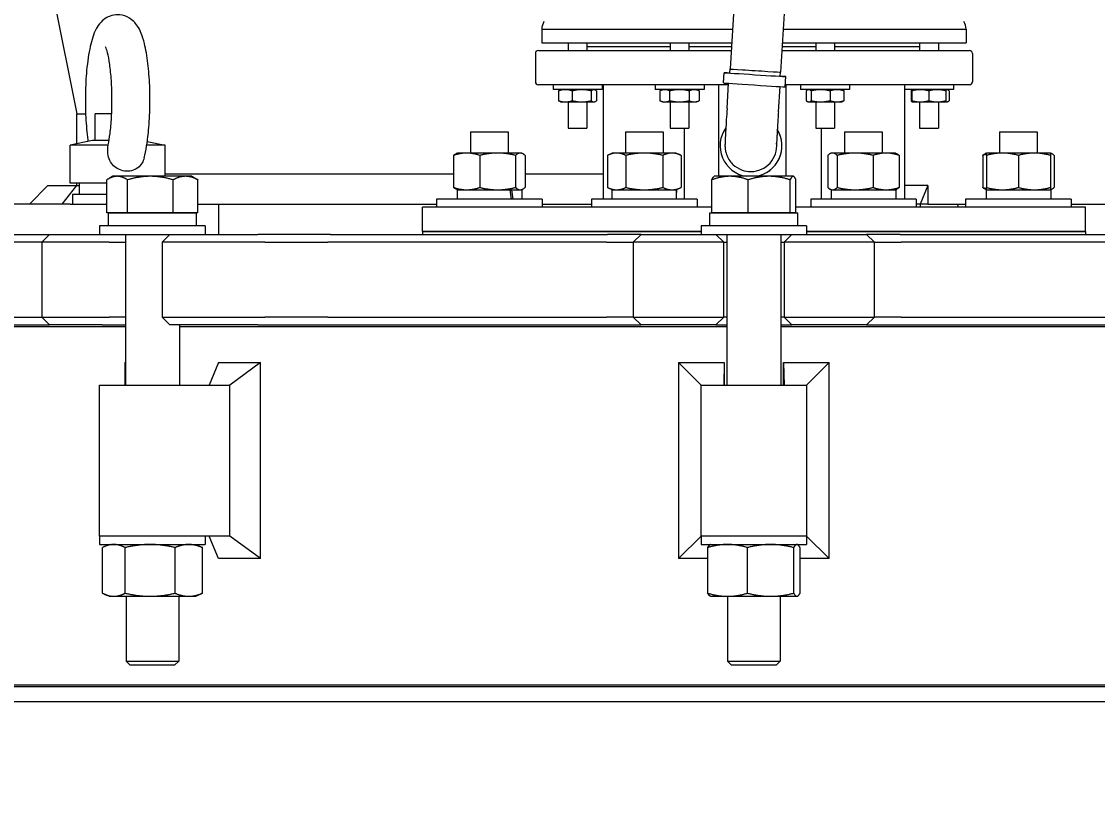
# Model space of a CAD drawing. Header units: inches. Extents: x 19 to 503, y 7 to 322.
# Drawn here: x 83.31 to 101.16, y 131.48 to 144.52 of the extents above; entities that cross this region are included whole.
import ezdxf

# ---------------------------------------------------------------- set-up
doc = ezdxf.new("R2010")
doc.units = ezdxf.units.IN
doc.header["$LTSCALE"] = 15
doc.header["$MEASUREMENT"] = 0
doc.layers.add('Dimension (ANSI)', color=7, linetype='Continuous', lineweight=25)
doc.layers.add('Visible (ANSI)', color=7, linetype='Continuous', lineweight=50)
doc.styles.add('MEMCOR Medium', font='arial.ttf')
doc.dimstyles.new('Default (ANSI)', dxfattribs={"dimscale": 15, "dimtxt": 0.15, "dimasz": 0.098425, "dimexe": 0.125, "dimexo": 0.0625, "dimgap": 0.031496, "dimtad": 0, "dimtih": 1, "dimtoh": 1, "dimdec": 4, "dimrnd": 1e-08, "dimzin": 3, "dimdsep": 46, "dimlunit": 5, "dimtxsty": 'MEMCOR Medium', "dimcen": 0.09, "dimdle": 0.393701, "dimclrd": 256, "dimclre": 256, "dimclrt": 256, "dimadec": 0, "dimazin": 1, "dimtfac": 0.8, "dimtofl": 0, "dimtmove": 0, "dimatfit": 3, "dimfxl": 1, "dimfrac": 1, "dimtolj": 1, "dimtzin": 4, "dimlwd": -1, "dimlwe": -1, "dimarcsym": 0})

# ---------------------------------------------------------------- blocks, each defined once
blk = doc.blocks.new('*D20')
at = {"layer": 'Defpoints', "color": 0, "transparency": 16777216}
for p in [(71.958, 139.624), (118.953, 139.624), (118.953, 129.231)]:
    blk.add_point(p, dxfattribs=at)
at = {"layer": 'Dimension (ANSI)', "transparency": 16777216}
for p, q in [((71.958, 138.687), (71.958, 127.356)), ((118.953, 138.687), (118.953, 127.356)), ((73.434, 129.231), (117.477, 129.231)), ((118.953, 129.231), (120.43, 129.231))]:
    blk.add_line(p, q, dxfattribs=at)
for points in [[(73.434, 129.477), (73.434, 128.985), (71.958, 129.231)], [(117.477, 129.477), (117.477, 128.985), (118.953, 129.231)]]:
    blk.add_solid(points, dxfattribs=at)
at = {"layer": 'Dimension (ANSI)', "transparency": 16777216, "char_height": 2.25, "attachment_point": 5, "style": 'MEMCOR Medium'}
for s, insert in [('\\A1; 47 in', (129.428, 130.829)), ('\\A1;[1193.7 mm]', (129.428, 127.316))]:
    blk.add_mtext(s, dxfattribs=dict(at, insert=insert))
blk = doc.blocks.new('*D21')
at = {"layer": 'Defpoints', "color": 0, "transparency": 16777216}
for p in [(31.043, 149.759), (94.88, 149.759), (75.149, 44.987)]:
    blk.add_point(p, dxfattribs=at)
at = {"layer": 'Dimension (ANSI)', "transparency": 16777216}
for p, q in [((93.943, 149.759), (29.168, 149.759)), ((31.043, 148.283), (31.043, 113.322)), ((31.043, 46.464), (31.043, 104.871)), ((74.211, 44.987), (29.168, 44.987))]:
    blk.add_line(p, q, dxfattribs=at)
for points in [[(30.797, 148.283), (31.289, 148.283), (31.043, 149.759)], [(30.797, 46.464), (31.289, 46.464), (31.043, 44.987)]]:
    blk.add_solid(points, dxfattribs=at)
at = {"layer": 'Dimension (ANSI)', "transparency": 16777216, "char_height": 2.25, "attachment_point": 5, "style": 'MEMCOR Medium'}
for s, insert in [('\\A1; 104{\\H0.8x;\\S3#4;} in', (31.043, 111.408)), ('\\A1;[2661.2 mm]', (31.043, 107.182))]:
    blk.add_mtext(s, dxfattribs=dict(at, insert=insert))

msp = doc.modelspace()

# ---------------------------------------------------------------- linework, layer by layer
at = {"layer": 'Visible (ANSI)', "linetype": 'Continuous', "lineweight": 18}
for p, q in [((95.24579, 146.63264), (95.0605, 143.73777)), ((96.08138, 146.57915), (95.89609, 143.68429)), ((83.72337, 145.49437), (84.22478, 142.99437)), ((91.93534, 144.39757), (95.10273, 144.39757)), ((91.93534, 144.39757), (91.93534, 144.16937)), ((95.94174, 144.39757), (98.97534, 144.39757)), ((98.97534, 144.39757), (98.97534, 144.16937)), ((91.93534, 144.16937), (95.08812, 144.16937)), ((92.37382, 144.16937), (92.37382, 144.04437)), ((92.68632, 144.16937), (92.68632, 144.04437)), ((92.68632, 144.10855), (94.06633, 144.10855)), ((94.06633, 144.16937), (94.06633, 144.04437)), ((94.37883, 144.16937), (94.37883, 144.04437)), ((94.37883, 144.10855), (95.08423, 144.10855)), ((95.92324, 144.10855), (96.48097, 144.10855)), ((95.92714, 144.16937), (98.97534, 144.16937)), ((96.48097, 144.16937), (96.48097, 144.04437)), ((96.79347, 144.16937), (96.79347, 144.04437)), ((96.79347, 144.10855), (98.20328, 144.10855)), ((98.20328, 144.16937), (98.20328, 144.04437)), ((98.51578, 144.16937), (98.51578, 144.04437)), ((91.83034, 143.99437), (91.83034, 143.52437)), ((91.88034, 144.04437), (95.08012, 144.04437)), ((95.91914, 144.04437), (99.03034, 144.04437)), ((99.08034, 143.99437), (99.08034, 143.52437)), ((95.05827, 143.66967), (95.0605, 143.73777)), ((94.95147, 143.50529), (94.96239, 143.6758)), ((95.88961, 143.61645), (95.89609, 143.68429)), ((95.97458, 143.4398), (95.98549, 143.61032)), ((95.0351, 143.47437), (91.88034, 143.47437)), ((92.12407, 143.47437), (92.12407, 143.39437)), ((92.93607, 143.39437), (92.12407, 143.39437)), ((92.21538, 143.37406), (92.21538, 143.21168)), ((92.24857, 143.39437), (92.23795, 143.38942)), ((92.44321, 143.37406), (92.44321, 143.21168)), ((92.7579, 143.37406), (92.7579, 143.21168)), ((92.81157, 143.39437), (92.8222, 143.38942)), ((92.84477, 143.37406), (92.84477, 143.21168)), ((92.93607, 143.47437), (92.93607, 143.39437)), ((92.95534, 143.47437), (92.95534, 141.57837)), ((93.81658, 143.47437), (93.81658, 143.39437)), ((94.62858, 143.39437), (93.81658, 143.39437)), ((93.89755, 143.37406), (93.89755, 143.21168)), ((93.94108, 143.39437), (93.89915, 143.37482)), ((94.05761, 143.37406), (94.05761, 143.21168)), ((94.38264, 143.37406), (94.38264, 143.21168)), ((94.50408, 143.39437), (94.54601, 143.37482)), ((94.54762, 143.37406), (94.54762, 143.21168)), ((94.62858, 143.47437), (94.62858, 143.39437)), ((94.8663, 143.47437), (94.8663, 141.958)), ((95.00993, 143.081), (95.03672, 143.49967)), ((95.86251, 143.02643), (95.88931, 143.4451)), ((99.03034, 143.47437), (95.97679, 143.47437)), ((95.98626, 143.47437), (95.98626, 141.958)), ((96.23122, 143.47437), (96.23122, 143.39437)), ((97.04322, 143.39437), (96.23122, 143.39437)), ((96.324, 143.37406), (96.324, 143.21168)), ((96.35572, 143.39437), (96.34646, 143.39005)), ((96.40538, 143.37406), (96.40538, 143.21168)), ((96.71861, 143.37406), (96.71861, 143.21168)), ((96.91872, 143.39437), (96.92798, 143.39005)), ((96.95045, 143.37406), (96.95045, 143.21168)), ((97.04322, 143.47437), (97.04322, 143.39437)), ((97.95353, 143.47437), (97.95353, 143.39437)), ((98.76553, 143.39437), (97.95353, 143.39437)), ((97.95534, 143.39437), (97.95534, 141.57837)), ((98.06591, 143.37406), (98.06591, 143.21168)), ((98.07662, 143.37406), (98.07662, 143.21168)), ((98.07803, 143.39437), (98.07802, 143.39436)), ((98.35669, 143.37406), (98.35669, 143.21168)), ((98.6396, 143.37406), (98.6396, 143.21168)), ((98.64103, 143.39437), (98.64104, 143.39436)), ((98.64244, 143.37406), (98.64244, 143.21168)), ((98.6621, 143.39437), (98.67273, 143.38942)), ((98.6953, 143.37406), (98.6953, 143.21168)), ((98.76553, 143.47437), (98.76553, 143.39437)), ((92.24857, 143.19137), (92.23795, 143.19632)), ((92.24857, 143.19137), (92.32929, 143.19137)), ((92.32929, 143.19137), (92.60056, 143.19137)), ((92.37382, 143.19137), (92.37382, 142.75351)), ((92.60056, 143.19137), (92.80134, 143.19137)), ((92.68632, 143.19137), (92.68632, 142.75351)), ((92.80134, 143.19137), (92.81157, 143.19137)), ((92.81157, 143.19137), (92.8222, 143.19632)), ((93.94108, 143.19137), (93.89915, 143.21092)), ((93.94108, 143.19137), (93.97758, 143.19137)), ((93.97758, 143.19137), (94.22013, 143.19137)), ((94.06633, 143.19137), (94.06633, 142.75351)), ((94.22013, 143.19137), (94.46513, 143.19137)), ((94.37883, 143.19137), (94.37883, 142.75351)), ((94.46513, 143.19137), (94.50408, 143.19137)), ((94.50408, 143.19137), (94.54601, 143.21092)), ((96.35572, 143.19137), (96.34646, 143.19569)), ((96.35572, 143.19137), (96.36469, 143.19137)), ((96.36469, 143.19137), (96.56199, 143.19137)), ((96.48097, 143.19137), (96.48097, 142.75351)), ((96.56199, 143.19137), (96.83453, 143.19137)), ((96.79347, 143.19137), (96.79347, 142.75351)), ((96.83453, 143.19137), (96.91872, 143.19137)), ((96.91872, 143.19137), (96.92798, 143.19569)), ((98.07803, 143.19137), (98.07802, 143.19137)), ((98.07803, 143.19137), (98.21666, 143.19137)), ((98.20328, 143.19137), (98.20328, 142.75351)), ((98.21666, 143.19137), (98.49815, 143.19137)), ((98.49815, 143.19137), (98.64102, 143.19137)), ((98.51578, 143.19137), (98.51578, 142.75351)), ((98.64102, 143.19137), (98.64103, 143.19137)), ((98.64103, 143.19137), (98.65187, 143.19137)), ((98.64103, 143.19137), (98.64104, 143.19137)), ((98.65187, 143.19137), (98.6621, 143.19137)), ((98.6621, 143.19137), (98.67273, 143.19632)), ((84.22478, 142.99437), (84.36902, 142.99437)), ((84.22478, 142.496), (84.22478, 142.99437)), ((84.80178, 142.99437), (84.52564, 142.99437)), ((84.52564, 142.55137), (84.52564, 142.99437)), ((90.75446, 142.69437), (91.37946, 142.69437)), ((90.75446, 142.69437), (90.75446, 142.34337)), ((91.37946, 142.69437), (91.37946, 142.34337)), ((92.37382, 142.75351), (92.68632, 142.75351)), ((93.32514, 142.69437), (93.95014, 142.69437)), ((93.32514, 142.69437), (93.32514, 142.34337)), ((93.95014, 142.69437), (93.95014, 142.34337)), ((94.06633, 142.75351), (94.37883, 142.75351)), ((94.29774, 142.75351), (94.29774, 141.57837)), ((96.48097, 142.75351), (96.79347, 142.75351)), ((96.57408, 142.75351), (96.57408, 141.57837)), ((96.9606, 142.69437), (97.5856, 142.69437)), ((96.9606, 142.69437), (96.9606, 142.34337)), ((97.5856, 142.69437), (97.5856, 142.34337)), ((98.20328, 142.75351), (98.51578, 142.75351)), ((99.53124, 142.69437), (100.15624, 142.69437)), ((99.53124, 142.69437), (99.53124, 142.34337)), ((100.15624, 142.69437), (100.15624, 142.34337)), ((84.4853, 142.55137), (84.11324, 142.47229)), ((84.74321, 142.47229), (84.11324, 142.47229)), ((84.11324, 141.84237), (84.11324, 142.47229)), ((84.75725, 142.55137), (84.4853, 142.55137)), ((85.68804, 142.47229), (85.38273, 142.47229)), ((85.39236, 142.53514), (85.68804, 142.47229)), ((85.68804, 141.958), (85.68804, 142.47229)), ((90.47471, 142.30506), (90.47471, 141.77268)), ((90.53596, 142.34337), (90.51723, 142.33464)), ((90.69149, 142.34337), (90.53596, 142.34337)), ((91.2044, 142.34337), (90.69149, 142.34337)), ((90.90827, 142.30506), (90.90827, 141.77268)), ((91.57987, 142.34337), (91.2044, 142.34337)), ((91.50052, 142.30506), (91.50052, 141.77268)), ((91.59796, 142.34337), (91.57987, 142.34337)), ((91.59796, 142.34337), (91.61669, 142.33464)), ((91.65922, 142.30506), (91.65922, 141.77268)), ((93.10664, 142.34337), (93.02449, 142.30506)), ((93.02449, 142.30506), (93.02449, 141.77268)), ((93.17778, 142.34337), (93.10664, 142.34337)), ((93.63764, 142.34337), (93.17778, 142.34337)), ((93.33107, 142.30506), (93.33107, 141.77268)), ((94.0975, 142.34337), (93.63764, 142.34337)), ((93.94421, 142.30506), (93.94421, 141.77268)), ((94.16864, 142.34337), (94.0975, 142.34337)), ((94.16864, 142.34337), (94.25078, 142.30506)), ((94.25078, 142.30506), (94.25078, 141.77268)), ((96.68084, 142.30506), (96.68084, 141.77268)), ((96.7421, 142.34337), (96.72337, 142.33464)), ((96.76019, 142.34337), (96.7421, 142.34337)), ((97.13567, 142.34337), (96.76019, 142.34337)), ((96.83954, 142.30506), (96.83954, 141.77268)), ((97.64857, 142.34337), (97.13567, 142.34337)), ((97.43179, 142.30506), (97.43179, 141.77268)), ((97.8041, 142.34337), (97.64857, 142.34337)), ((97.8041, 142.34337), (97.82283, 142.33464)), ((97.86535, 142.30506), (97.86535, 141.77268)), ((99.25146, 142.30506), (99.25146, 141.77268)), ((99.31271, 142.34337), (99.29398, 142.33464)), ((99.31274, 142.34337), (99.31271, 142.34337)), ((99.57824, 142.34337), (99.31274, 142.34337)), ((99.31274, 142.30506), (99.31274, 141.77268)), ((100.10924, 142.34337), (99.57824, 142.34337)), ((99.84374, 142.30506), (99.84374, 141.77268)), ((100.37474, 142.34337), (100.10924, 142.34337)), ((100.37474, 142.34336), (100.39345, 142.33464)), ((100.37474, 142.30506), (100.37474, 141.77268)), ((100.43597, 142.30506), (100.43597, 141.77268)), ((84.82087, 141.958), (84.74063, 141.91167)), ((84.89236, 141.958), (84.82087, 141.958)), ((85.44252, 141.958), (84.89236, 141.958)), ((86.02703, 141.958), (85.44252, 141.958)), ((90.47471, 141.99437), (85.68804, 141.99437)), ((86.13287, 141.958), (86.02703, 141.958)), ((86.13287, 141.958), (86.21311, 141.91167)), ((92.95534, 141.99437), (91.65922, 141.99437)), ((94.79934, 141.958), (94.794, 141.95491)), ((95.05793, 141.958), (94.79934, 141.958)), ((95.70863, 141.958), (95.05793, 141.958)), ((95.40731, 142.0372), (95.40365, 142.0372)), ((96.10604, 141.958), (95.70863, 141.958)), ((96.11134, 141.958), (96.10604, 141.958)), ((96.11134, 141.958), (96.11668, 141.95491)), ((83.43728, 141.49437), (83.74343, 141.80687)), ((83.74343, 141.80687), (84.22478, 141.80687)), ((83.98131, 141.49437), (84.22478, 141.80687)), ((84.72043, 141.84237), (84.11324, 141.84237)), ((84.22478, 141.80687), (84.22478, 141.84237)), ((84.22478, 141.80687), (84.26814, 141.80687)), ((84.26814, 141.65437), (84.26814, 141.84237)), ((84.72043, 141.354), (84.72043, 141.89941)), ((85.0643, 141.354), (85.0643, 141.89941)), ((85.82074, 141.354), (85.82074, 141.89941)), ((86.23331, 141.354), (86.23331, 141.89941)), ((90.53596, 141.73437), (90.51723, 141.7431)), ((90.53046, 141.73437), (91.41163, 141.73437)), ((90.53046, 141.73437), (90.53046, 141.57837)), ((91.41163, 141.73437), (91.43673, 141.73437)), ((91.43673, 141.73437), (91.44062, 141.73437)), ((91.44062, 141.73437), (91.60346, 141.73437)), ((91.59796, 141.73437), (91.61669, 141.7431)), ((91.60346, 141.73437), (91.60346, 141.57837)), ((93.10664, 141.73437), (93.02449, 141.77268)), ((93.10114, 141.73437), (94.17208, 141.73437)), ((93.10114, 141.73437), (93.10114, 141.57837)), ((94.16864, 141.73437), (94.25078, 141.77268)), ((94.17208, 141.73437), (94.17408, 141.73437)), ((94.17408, 141.73437), (94.17414, 141.73437)), ((94.17414, 141.73437), (94.17414, 141.68896)), ((94.7566, 141.354), (94.7566, 141.89941)), ((95.35926, 141.354), (95.35926, 141.89941)), ((96.058, 141.354), (96.058, 141.89941)), ((96.15408, 141.354), (96.15408, 141.89941)), ((96.7421, 141.73437), (96.72337, 141.7431)), ((96.7366, 141.73437), (97.8096, 141.73437)), ((96.7366, 141.73437), (96.7366, 141.57837)), ((97.8041, 141.73437), (97.82283, 141.7431)), ((97.8096, 141.73437), (97.8096, 141.57837)), ((98.34316, 141.80687), (97.95534, 141.80687)), ((98.34316, 141.80687), (98.21392, 141.49437)), ((98.34316, 141.80687), (98.34316, 141.49437)), ((99.31271, 141.73437), (99.29398, 141.7431)), ((99.30724, 141.73437), (100.38024, 141.73437)), ((99.30724, 141.73437), (99.30724, 141.57837)), ((100.37474, 141.73438), (100.39345, 141.7431)), ((100.38024, 141.73437), (100.38024, 141.57837)), ((84.72043, 141.65437), (84.15064, 141.65437)), ((84.15064, 141.65437), (84.15064, 141.49437)), ((91.94196, 141.57837), (90.19196, 141.57837)), ((90.19196, 141.57837), (90.19196, 141.44437)), ((91.94196, 141.57837), (91.94196, 141.44437)), ((94.51264, 141.57837), (92.76264, 141.57837)), ((92.76264, 141.57837), (92.76264, 141.44437)), ((94.51264, 141.57837), (94.51264, 141.44437)), ((98.1481, 141.57837), (96.3981, 141.57837)), ((96.3981, 141.57837), (96.3981, 141.44437)), ((98.1481, 141.57837), (98.1481, 141.44437)), ((100.71874, 141.57837), (98.96874, 141.57837)), ((98.96874, 141.57837), (98.96874, 141.44437)), ((100.71874, 141.57837), (100.71874, 141.44437)), ((84.11177, 141.49437), (83.00867, 141.49437)), ((84.11177, 141.49437), (84.7019, 141.49437)), ((84.72043, 141.49437), (84.7019, 141.49437)), ((86.23331, 141.49437), (86.57113, 141.49437)), ((86.57113, 141.49437), (90.19196, 141.49437)), ((86.57113, 141.49437), (86.57113, 140.99437)), ((90.19196, 141.44437), (89.95534, 141.44437)), ((89.95534, 141.04437), (89.95534, 141.44437)), ((90.57915, 141.44437), (90.19196, 141.44437)), ((92.91124, 141.44437), (90.57915, 141.44437)), ((91.94196, 141.49437), (92.76264, 141.49437)), ((93.80635, 141.44437), (92.91124, 141.44437)), ((94.7566, 141.44437), (93.80635, 141.44437)), ((97.1044, 141.44437), (96.15408, 141.44437)), ((97.9995, 141.44437), (97.1044, 141.44437)), ((100.33156, 141.44437), (97.9995, 141.44437)), ((98.21392, 141.49437), (98.1481, 141.49437)), ((98.21392, 141.49437), (98.1481, 141.49437)), ((98.34316, 141.49437), (98.21392, 141.49437)), ((98.21392, 141.49437), (98.21392, 141.44437)), ((98.34316, 141.49437), (98.21392, 141.49437)), ((98.34316, 141.49437), (98.96874, 141.49437)), ((98.85187, 141.44437), (98.83119, 141.49437)), ((100.71874, 141.44437), (100.33156, 141.44437)), ((100.71874, 141.49437), (101.35618, 141.49437)), ((100.95534, 141.44437), (100.71874, 141.44437)), ((100.95534, 141.04437), (100.95534, 141.44437)), ((84.89236, 141.354), (84.72043, 141.354)), ((84.74737, 141.35399), (86.20637, 141.35399)), ((84.74737, 141.13499), (84.74737, 141.35399)), ((84.82087, 141.354), (84.82087, 141.35399)), ((85.0643, 141.354), (84.89236, 141.354)), ((85.44252, 141.354), (85.0643, 141.354)), ((85.82074, 141.354), (85.44252, 141.354)), ((86.02703, 141.354), (85.82074, 141.354)), ((86.23331, 141.354), (86.02703, 141.354)), ((86.13287, 141.354), (86.13287, 141.35399)), ((86.20637, 141.13499), (86.20637, 141.35399)), ((94.72584, 141.35399), (96.18484, 141.35399)), ((94.72584, 141.13499), (94.72584, 141.35399)), ((95.05793, 141.354), (94.7566, 141.354)), ((94.79934, 141.354), (94.79934, 141.35399)), ((95.35926, 141.354), (95.05793, 141.354)), ((95.70863, 141.354), (95.35926, 141.354)), ((96.058, 141.354), (95.70863, 141.354)), ((96.10604, 141.354), (96.058, 141.354)), ((96.15408, 141.354), (96.10604, 141.354)), ((96.11134, 141.354), (96.11134, 141.35399)), ((96.18484, 141.13499), (96.18484, 141.35399)), ((86.35187, 141.13499), (84.60187, 141.13499)), ((84.60187, 141.13499), (84.60187, 140.99437)), ((86.35187, 141.13499), (86.35187, 140.99437)), ((94.58034, 141.04437), (89.95534, 141.04437)), ((89.95534, 141.04437), (94.58034, 141.04437)), ((89.95534, 141.04437), (89.95534, 140.99437)), ((96.33034, 141.13499), (94.58034, 141.13499)), ((94.58034, 141.13499), (94.58034, 140.99437)), ((96.33034, 141.13499), (96.33034, 140.99437)), ((100.95534, 141.04437), (96.33034, 141.04437)), ((96.33034, 141.04437), (100.95534, 141.04437)), ((100.95534, 141.04437), (100.95534, 140.99437)), ((83.64094, 140.86437), (80.27814, 140.86437)), ((80.36991, 140.99437), (83.77094, 140.99437)), ((83.77094, 140.99437), (83.64094, 140.86437)), ((84.16808, 140.86437), (83.64094, 140.86437)), ((83.64094, 140.86437), (83.64094, 139.62437)), ((83.77094, 140.99437), (84.22955, 140.99437)), ((84.42088, 140.86437), (84.16808, 140.86437)), ((84.22955, 140.99437), (84.48097, 140.99437)), ((84.76169, 140.86437), (84.42088, 140.86437)), ((84.48097, 140.99437), (84.64456, 140.99437)), ((84.64579, 140.99437), (84.64456, 140.99437)), ((84.64579, 140.99437), (85.7679, 140.99437)), ((84.76169, 140.86437), (85.02937, 140.86437)), ((85.02937, 140.99437), (85.02937, 138.49437)), ((85.7679, 140.99437), (85.6379, 140.86437)), ((85.78663, 140.86437), (85.6379, 140.86437)), ((85.6379, 140.86437), (85.6379, 139.62437)), ((85.7679, 140.99437), (85.83929, 140.99437)), ((86.0488, 140.86437), (85.78663, 140.86437)), ((85.83929, 140.99437), (86.10003, 140.99437)), ((87.34385, 140.86437), (86.0488, 140.86437)), ((86.10003, 140.99437), (87.22672, 140.99437)), ((87.65654, 140.99437), (87.22672, 140.99437)), ((87.34385, 140.86437), (87.77367, 140.86437)), ((88.43122, 140.99437), (87.65654, 140.99437)), ((87.77367, 140.86437), (88.3885, 140.86437)), ((93.01216, 140.86437), (88.3885, 140.86437)), ((88.43122, 140.99437), (93.02693, 140.99437)), ((93.01216, 140.86437), (93.45534, 140.86437)), ((93.58534, 140.99437), (93.02693, 140.99437)), ((93.45534, 140.86437), (93.58534, 140.99437)), ((94.41161, 140.86437), (93.45534, 140.86437)), ((93.45534, 140.86437), (93.45534, 139.62437)), ((93.58534, 140.99437), (94.4173, 140.99437)), ((94.6974, 140.86437), (94.41161, 140.86437)), ((94.4173, 140.99437), (94.70153, 140.99437)), ((94.95534, 140.86437), (94.6974, 140.86437)), ((94.70153, 140.99437), (94.82534, 140.99437)), ((94.95534, 140.86437), (94.82534, 140.99437)), ((94.82534, 140.99437), (96.08534, 140.99437)), ((94.95534, 140.86437), (95.00784, 140.86437)), ((94.95534, 139.62437), (94.95534, 140.86437)), ((95.00784, 140.99437), (95.00784, 138.49437)), ((95.90284, 140.99437), (95.90284, 138.49437)), ((95.90284, 140.86437), (95.95534, 140.86437)), ((95.95534, 140.86437), (96.08534, 140.99437)), ((96.21328, 140.86437), (95.95534, 140.86437)), ((95.95534, 140.86437), (95.95534, 139.62437)), ((96.08534, 140.99437), (96.20915, 140.99437)), ((96.20915, 140.99437), (96.49338, 140.99437)), ((96.49906, 140.86437), (96.21328, 140.86437)), ((96.49338, 140.99437), (97.32534, 140.99437)), ((97.45534, 140.86437), (96.49906, 140.86437)), ((97.88375, 140.99437), (97.32534, 140.99437)), ((97.45534, 140.86437), (97.32534, 140.99437)), ((97.45534, 140.86437), (97.89852, 140.86437)), ((97.45534, 139.62437), (97.45534, 140.86437)), ((97.88375, 140.99437), (102.47945, 140.99437)), ((102.52218, 140.86437), (97.89852, 140.86437)), ((80.27814, 139.62437), (83.64094, 139.62437)), ((83.64094, 139.62437), (84.16808, 139.62437)), ((83.77094, 139.49437), (83.64094, 139.62437)), ((84.16808, 139.62437), (84.42088, 139.62437)), ((84.42088, 139.62437), (84.76169, 139.62437)), ((85.02937, 139.62437), (84.76169, 139.62437)), ((85.6379, 139.62437), (85.78663, 139.62437)), ((85.7679, 139.49437), (85.6379, 139.62437)), ((85.78663, 139.62437), (86.0488, 139.62437)), ((86.0488, 139.62437), (87.34385, 139.62437)), ((87.77367, 139.62437), (87.34385, 139.62437)), ((88.3885, 139.62437), (87.77367, 139.62437)), ((88.3885, 139.62437), (93.01216, 139.62437)), ((93.45534, 139.62437), (93.01216, 139.62437)), ((93.45534, 139.62437), (94.41161, 139.62437)), ((93.45534, 139.62437), (93.58534, 139.49437)), ((94.41161, 139.62437), (94.6974, 139.62437)), ((94.6974, 139.62437), (94.95534, 139.62437)), ((94.95534, 139.62437), (94.82534, 139.49437)), ((95.00784, 139.62437), (94.95534, 139.62437)), ((95.95534, 139.62437), (95.90284, 139.62437)), ((95.95534, 139.62437), (96.21328, 139.62437)), ((95.95534, 139.62437), (96.08534, 139.49437)), ((96.21328, 139.62437), (96.49906, 139.62437)), ((96.49906, 139.62437), (97.45534, 139.62437)), ((97.45534, 139.62437), (97.32534, 139.49437)), ((97.89852, 139.62437), (97.45534, 139.62437)), ((97.89852, 139.62437), (102.52218, 139.62437)), ((85.02937, 139.46312), (77.92226, 139.46312)), ((80.0672, 139.49437), (83.77094, 139.49437)), ((84.22955, 139.49437), (83.77094, 139.49437)), ((84.48097, 139.49437), (84.22955, 139.49437)), ((84.64456, 139.49437), (84.48097, 139.49437)), ((84.64456, 139.49437), (85.02937, 139.49437)), ((85.83929, 139.49437), (85.7679, 139.49437)), ((86.10003, 139.49437), (85.83929, 139.49437)), ((85.92437, 139.49437), (85.92437, 138.49437)), ((95.00784, 139.46312), (85.92437, 139.46312)), ((87.22672, 139.49437), (86.10003, 139.49437)), ((87.22672, 139.49437), (87.65654, 139.49437)), ((87.65654, 139.49437), (88.08578, 139.49437)), ((88.08578, 139.49437), (93.34667, 139.49437)), ((93.34667, 139.49437), (93.58534, 139.49437)), ((94.4173, 139.49437), (93.58534, 139.49437)), ((94.70153, 139.49437), (94.4173, 139.49437)), ((94.82534, 139.49437), (94.70153, 139.49437)), ((94.82534, 139.49437), (95.00784, 139.49437)), ((95.90284, 139.49437), (96.08534, 139.49437)), ((104.98631, 139.46312), (95.90284, 139.46312)), ((96.20915, 139.49437), (96.08534, 139.49437)), ((96.49338, 139.49437), (96.20915, 139.49437)), ((97.32534, 139.49437), (96.49338, 139.49437)), ((97.32534, 139.49437), (97.564, 139.49437)), ((97.564, 139.49437), (102.82489, 139.49437)), ((85.01709, 138.86916), (85.01709, 138.49437)), ((85.01709, 138.86916), (85.02937, 138.86916)), ((85.01709, 138.86916), (85.02937, 138.84159)), ((86.57254, 138.86916), (86.41767, 138.49437)), ((86.57254, 138.86916), (87.26914, 138.86916)), ((87.26914, 138.86916), (86.76065, 138.49437)), ((87.26914, 135.61958), (87.26914, 138.86916)), ((94.20555, 138.86916), (94.20555, 135.61958)), ((94.20555, 138.86916), (94.96391, 138.86916)), ((94.20555, 138.86916), (94.58034, 138.49437)), ((94.96391, 138.86916), (94.95534, 138.49437)), ((94.96391, 138.86916), (94.96391, 138.49437)), ((95.94677, 138.86916), (95.95534, 138.49437)), ((95.94677, 138.49437), (95.94677, 138.86916)), ((95.94677, 138.86916), (96.70513, 138.86916)), ((96.70513, 138.86916), (96.33034, 138.49437)), ((96.70513, 135.61958), (96.70513, 138.86916)), ((84.60187, 138.49437), (86.26522, 138.49437)), ((84.60187, 135.99437), (84.60187, 138.49437)), ((86.26522, 138.49437), (86.76065, 138.49437)), ((86.76065, 135.99437), (86.76065, 138.49437)), ((94.58034, 138.49437), (96.33034, 138.49437)), ((94.58034, 135.99437), (94.58034, 138.49437)), ((96.33034, 138.49437), (96.33034, 135.99437)), ((86.26522, 135.99437), (84.60187, 135.99437)), ((86.26522, 135.99437), (84.60187, 135.99437)), ((84.60187, 135.99437), (84.60187, 135.85374)), ((84.60187, 135.85374), (86.35187, 135.85374)), ((84.75787, 135.85374), (84.66993, 135.81274)), ((86.19587, 135.85374), (86.28381, 135.81274)), ((86.76065, 135.99437), (86.26522, 135.99437)), ((86.35187, 135.99437), (86.35187, 135.85374)), ((86.57254, 135.61958), (86.41767, 135.99437)), ((87.26914, 135.61958), (86.76065, 135.99437)), ((94.20555, 135.61958), (94.58034, 135.99437)), ((96.33034, 135.99437), (94.58034, 135.99437)), ((96.33034, 135.99437), (94.58034, 135.99437)), ((94.58034, 135.99437), (94.58034, 135.85374)), ((94.58034, 135.85374), (96.33034, 135.85374)), ((94.73634, 135.85374), (94.73048, 135.85101)), ((96.17434, 135.85374), (96.18019, 135.85101)), ((96.33034, 135.99437), (96.33034, 135.85374)), ((96.70513, 135.61958), (96.33034, 135.99437)), ((84.64778, 135.04661), (84.64778, 135.80188)), ((85.02468, 135.04661), (85.02468, 135.80188)), ((85.85377, 135.04661), (85.85377, 135.80188)), ((86.30596, 135.04661), (86.30596, 135.80188)), ((94.68949, 135.04661), (94.68949, 135.80188)), ((95.35003, 135.04661), (95.35003, 135.80188)), ((96.11588, 135.04661), (96.11588, 135.80188)), ((96.22119, 135.04661), (96.22119, 135.80188)), ((87.26914, 135.61958), (86.57254, 135.61958)), ((94.68949, 135.61958), (94.20555, 135.61958)), ((96.70513, 135.61958), (96.22119, 135.61958)), ((84.75787, 134.99474), (84.66993, 135.03575)), ((84.75787, 134.99474), (84.83623, 134.99474)), ((84.83623, 134.99474), (85.43922, 134.99474)), ((85.03937, 134.99474), (85.03937, 133.92011)), ((85.43922, 134.99474), (86.07986, 134.99474)), ((85.91437, 134.99474), (85.91437, 133.92011)), ((86.07986, 134.99474), (86.19587, 134.99474)), ((86.19587, 134.99474), (86.28381, 135.03575)), ((94.73634, 134.99474), (94.73048, 134.99748)), ((94.73634, 134.99474), (95.01976, 134.99474)), ((95.01784, 134.99474), (95.01784, 133.92011)), ((95.01976, 134.99474), (95.73295, 134.99474)), ((95.73295, 134.99474), (96.16853, 134.99474)), ((95.89284, 134.99474), (95.89284, 133.92011)), ((96.16853, 134.99474), (96.17434, 134.99474)), ((96.17434, 134.99474), (96.18019, 134.99748)), ((85.03937, 133.92011), (85.91437, 133.92011)), ((85.10753, 133.85399), (85.03937, 133.92011)), ((85.84621, 133.85399), (85.91437, 133.92011)), ((95.01784, 133.92011), (95.89284, 133.92011)), ((95.086, 133.85399), (95.01784, 133.92011)), ((95.82468, 133.85399), (95.89284, 133.92011)), ((85.84621, 133.85399), (85.10753, 133.85399)), ((95.82468, 133.85399), (95.086, 133.85399)), ((73.9565, 133.52562), (116.95417, 133.52562)), ((116.92288, 133.49437), (73.98775, 133.49437)), ((116.20202, 133.24437), (74.70488, 133.24437))]:
    msp.add_line(p, q, dxfattribs=at)
for centre, radius, start, end in [((92.22385, 144.38237), 0.28891, 150.65828, 176.984674), ((98.68683, 144.38237), 0.28891, 3.015326, 29.34172), ((91.88034, 143.99437), 0.05, 90, 180), ((99.03034, 143.99437), 0.05, 0, 90), ((91.88034, 143.52437), 0.05, 180, 270), ((99.03034, 143.52437), 0.05, 270, 0)]:
    msp.add_arc(centre, radius, start, end, dxfattribs=at)
for centre, major_axis, ratio, start_param, end_param in [((95.47829, 143.71103), (0.4178, -0.02674), 0.00055745, 3.14159457, 6.28318723), ((95.47394, 143.64306), (-0.51155, 0.03274), 0.00055745, 5.66095776, 10.0470055), ((95.46303, 143.47254), (-0.51155, 0.03274), 0.00055745, 0.00000191, 3.14159456), ((95.40731, 142.46437), (0, -0.5126), 0.99996192, 4.09166532, 6.12715136), ((95.40731, 142.46437), (0, -0.5126), 0.99996192, 0.15603394, 2.12052275), ((95.4088, 142.46437), (0, -0.5126), 0.99996192, 0.15603394, 2.12558362), ((95.40731, 142.46437), (0, -0.42717), 0.99996192, 0, 1.67525553), ((91.06696, 141.46778), (0.38521, -3.04228), 0.12274422, 1.59161043, 1.64298614), ((91.06696, 141.68896), (0.38521, -3.04228), 0.12274422, 1.51890103, 1.57018081), ((93.63764, 141.46778), (0, -3.04264), 0.17632698, 1.60715103, 1.65852673), ((93.63764, 141.68896), (0, -3.04264), 0.17632698, 1.53444163, 1.58572141)]:
    msp.add_ellipse(centre, major_axis=major_axis, ratio=ratio, start_param=start_param, end_param=end_param, dxfattribs=at)
for points, knots in [([(85.3391, 142.26284), (85.37079, 142.38308), (85.39359, 142.52211), (85.42269, 142.79943), (85.43105, 142.93156), (85.43813, 143.19691), (85.43716, 143.32983), (85.42632, 143.58842), (85.41646, 143.71395), (85.38756, 143.95146), (85.36839, 144.06219), (85.31339, 144.27994), (85.28851, 144.37757), (85.17947, 144.51212), (85.15643, 144.53645), (85.08773, 144.58903), (85.03613, 144.61731), (84.92923, 144.63929), (84.88079, 144.63992), (84.79219, 144.62383), (84.75255, 144.60792), (84.68007, 144.56675), (84.65026, 144.54074), (84.58958, 144.47682), (84.56614, 144.43968), (84.4968, 144.31128), (84.47018, 144.21909), (84.41963, 143.99371), (84.40013, 143.85988), (84.37495, 143.58993), (84.36787, 143.45737), (84.36317, 143.19215), (84.36531, 143.05968), (84.37844, 142.80308), (84.38945, 142.67913), (84.40611, 142.55505), (84.4075, 142.54506), (84.40892, 142.53514)], [3.79211828, 3.79211828, 3.79211828, 3.79211828, 4.23026409, 4.23026409, 4.58004935, 4.58004935, 4.91832344, 4.91832344, 5.2576888, 5.2576888, 5.61209159, 5.61209159, 6.04057975, 6.04057975, 6.13084598, 6.13084598, 6.24196481, 6.24196481, 6.31958666, 6.31958666, 6.39662157, 6.39662157, 6.49139896, 6.49139896, 6.63878322, 6.63878322, 7.0127583, 7.0127583, 7.41875235, 7.41875235, 7.76580919, 7.76580919, 8.10367077, 8.10367077, 8.44394984, 8.44394984, 8.47401107, 8.47401107, 8.47401107, 8.47401107]), ([(84.74338, 142.47973), (84.75478, 142.53263), (84.76559, 142.59672), (84.78497, 142.74846), (84.79313, 142.83808), (84.80433, 143.0311), (84.8071, 143.13495), (84.80637, 143.34319), (84.80279, 143.44757), (84.78981, 143.643), (84.78048, 143.73425), (84.7583, 143.88991), (84.74557, 143.95567), (84.7221, 144.04874), (84.71096, 144.08061), (84.70208, 144.10112), (84.70038, 144.10424), (84.70038, 144.10424)], [3.89112276, 3.89112276, 3.89112276, 3.89112276, 4.14548799, 4.14548799, 4.43092244, 4.43092244, 4.72986554, 4.72986554, 5.03219362, 5.03219362, 5.33006343, 5.33006343, 5.61127235, 5.61127235, 5.84946592, 5.84946592, 5.9404275, 5.9404275, 5.9404275, 5.9404275]), ([(95.00993, 143.081), (95.00595, 143.0189), (95.00206, 142.9568), (94.99483, 142.83855), (94.99149, 142.78242), (94.98566, 142.68137), (94.98318, 142.6365), (94.97929, 142.56169), (94.97789, 142.53221), (94.9766, 142.49747), (94.97627, 142.4882), (94.97613, 142.47218), (94.97612, 142.46868), (94.9762, 142.46064), (94.97626, 142.45649), (94.9767, 142.44466), (94.97693, 142.43747), (94.97932, 142.41317), (94.97999, 142.40074), (94.99056, 142.35413), (94.99477, 142.33352), (95.02043, 142.27426), (95.03256, 142.24822), (95.07187, 142.19432), (95.0892, 142.17329), (95.14729, 142.11965), (95.19601, 142.08455), (95.30502, 142.04626), (95.35473, 142.0372), (95.40365, 142.0372)], [3.14159265, 3.14159265, 3.14159265, 3.14159265, 3.45575192, 3.45575192, 3.76991118, 3.76991118, 4.08407045, 4.08407045, 4.39822972, 4.39822972, 4.55530935, 4.55530935, 4.59457926, 4.59457926, 4.62631804, 4.62631804, 4.65851548, 4.65851548, 4.68233173, 4.68233173, 4.69479908, 4.69479908, 4.70136704, 4.70136704, 4.7047651, 4.7047651, 4.70938504, 4.70938504, 4.71238898, 4.71238898, 4.71238898, 4.71238898]), ([(95.86251, 143.02643), (95.86154, 143.01121), (95.86057, 142.99599), (95.85863, 142.96545), (95.85767, 142.95013), (95.85576, 142.91969), (95.85482, 142.90456), (95.85298, 142.87479), (95.85208, 142.86014), (95.85031, 142.83121), (95.84944, 142.81694), (95.84773, 142.78868), (95.84689, 142.7747), (95.84526, 142.7473), (95.84447, 142.73388), (95.84294, 142.70785), (95.84221, 142.69523), (95.8408, 142.67074), (95.84012, 142.65886), (95.83881, 142.63575), (95.83818, 142.62452), (95.83699, 142.60295), (95.83643, 142.59261), (95.83537, 142.57303), (95.83488, 142.56377), (95.83399, 142.5466), (95.83358, 142.53864), (95.83284, 142.52364), (95.83249, 142.51662), (95.83189, 142.50369), (95.83162, 142.4978), (95.83117, 142.48736), (95.83098, 142.4828), (95.83061, 142.4731), (95.83049, 142.46883), (95.83045, 142.46719), (95.83045, 142.46704), (95.83045, 142.46704)], [3.14159265, 3.14159265, 3.14159265, 3.14159265, 3.21956349, 3.21956349, 3.29852284, 3.29852284, 3.37748919, 3.37748919, 3.4554792, 3.4554792, 3.53342227, 3.53342227, 3.61237551, 3.61237551, 3.6913542, 3.6913542, 3.76936575, 3.76936575, 3.84724491, 3.84724491, 3.92619024, 3.92619024, 4.00520257, 4.00520257, 4.0832523, 4.0832523, 4.15852252, 4.15852252, 4.23499645, 4.23499645, 4.31169943, 4.31169943, 4.38743579, 4.38743579, 4.50352443, 4.50352443, 4.52628244, 4.52628244, 4.52628244, 4.52628244]), ([(85.3391, 142.26283), (85.33092, 142.23178), (85.31979, 142.20511), (85.28787, 142.14876), (85.26328, 142.12038), (85.20335, 142.07536), (85.16888, 142.05942), (85.0941, 142.04137), (85.05448, 142.03947), (84.97571, 142.05004), (84.93728, 142.06235), (84.86831, 142.09981), (84.83831, 142.12403), (84.79011, 142.1814), (84.77222, 142.21302), (84.74615, 142.28454), (84.73931, 142.32347), (84.73562, 142.39948), (84.73805, 142.43621), (84.74321, 142.47229)], [0.5414499, 0.5414499, 0.5414499, 0.5414499, 0.81037425, 0.81037425, 1.20283151, 1.20283151, 1.59567121, 1.59567121, 1.99045995, 1.99045995, 2.38348301, 2.38348301, 2.7609854, 2.7609854, 3.1199212, 3.1199212, 3.50625859, 3.50625859, 3.86180885, 3.86180885, 3.86180885, 3.86180885])]:
    msp.add_open_spline(points, degree=3, knots=knots, dxfattribs=at)
for points, weights in [([(92.32929, 143.39437), (92.27643, 143.39437), (92.21538, 143.37406)], [1, 1.0379548493, 1]), ([(92.21538, 143.37406), (92.22727, 143.38443), (92.23795, 143.38942)], [1, 1.01903065952, 1.01897727532]), ([(92.44321, 143.37406), (92.38216, 143.39437), (92.32929, 143.39437)], [1, 1.0379548493, 1]), ([(92.60056, 143.39437), (92.52753, 143.39437), (92.44321, 143.37406)], [1, 1.0379548493, 1]), ([(92.7579, 143.37406), (92.67358, 143.39437), (92.60056, 143.39437)], [1, 1.0379548493, 1]), ([(92.80134, 143.39437), (92.78118, 143.39437), (92.7579, 143.37406)], [1, 1.0379548493, 1]), ([(92.84477, 143.37406), (92.82149, 143.39437), (92.80134, 143.39437)], [1, 1.0379548493, 1]), ([(93.97758, 143.39437), (93.94043, 143.39437), (93.89755, 143.37406)], [1, 1.0379548493, 1]), ([(94.05761, 143.37406), (94.01472, 143.39437), (93.97758, 143.39437)], [1, 1.0379548493, 1]), ([(94.22013, 143.39437), (94.1447, 143.39437), (94.05761, 143.37406)], [1, 1.0379548493, 1]), ([(94.38264, 143.37406), (94.29555, 143.39437), (94.22013, 143.39437)], [1, 1.0379548493, 1]), ([(94.46513, 143.39437), (94.42685, 143.39437), (94.38264, 143.37406)], [1, 1.0379548493, 1]), ([(94.54762, 143.37406), (94.50341, 143.39437), (94.46513, 143.39437)], [1, 1.0379548493, 1]), ([(94.54601, 143.37482), (94.54681, 143.37444), (94.54762, 143.37406)], [1.00134783282, 1.00068632708, 1]), ([(96.36469, 143.39437), (96.3458, 143.39437), (96.324, 143.37406)], [1, 1.0379548493, 1]), ([(96.40538, 143.37406), (96.38357, 143.39437), (96.36469, 143.39437)], [1, 1.0379548493, 1]), ([(96.56199, 143.39437), (96.48931, 143.39437), (96.40538, 143.37406)], [1, 1.0379548493, 1]), ([(96.71861, 143.37406), (96.63468, 143.39437), (96.56199, 143.39437)], [1, 1.0379548493, 1]), ([(96.83453, 143.39437), (96.78073, 143.39437), (96.71861, 143.37406)], [1, 1.0379548493, 1]), ([(96.95045, 143.37406), (96.88833, 143.39437), (96.83453, 143.39437)], [1, 1.0379548493, 1]), ([(96.92798, 143.39005), (96.93859, 143.38511), (96.95045, 143.37406)], [1.01888705873, 1.02028697131, 1]), ([(98.06591, 143.37406), (98.07161, 143.37904), (98.07699, 143.38274)], [1, 1.0090383393, 1.01377200719]), ([(98.07676, 143.37754), (98.0714, 143.37589), (98.06591, 143.37406)], [1.00602302446, 1.00329810217, 1]), ([(98.07662, 143.37406), (98.07737, 143.39406), (98.07802, 143.39436)], [1, 1.03735902917, 1.00117293374]), ([(98.21666, 143.39437), (98.15167, 143.39437), (98.07662, 143.37406)], [1, 1.0379548493, 1]), ([(98.35669, 143.37406), (98.28165, 143.39437), (98.21666, 143.39437)], [1, 1.0379548493, 1]), ([(98.49815, 143.39437), (98.4325, 143.39437), (98.35669, 143.37406)], [1, 1.0379548493, 1]), ([(98.6396, 143.37406), (98.5638, 143.39437), (98.49815, 143.39437)], [1, 1.0379548493, 1]), ([(98.64102, 143.39437), (98.64036, 143.39437), (98.6396, 143.37406)], [1, 1.0379548493, 1]), ([(98.64244, 143.37406), (98.64168, 143.39437), (98.64102, 143.39437)], [1, 1.0379548493, 1]), ([(98.65187, 143.39437), (98.64664, 143.39437), (98.64136, 143.3931)], [1, 1.00957055719, 1.01431456038]), ([(98.6953, 143.37406), (98.67202, 143.39437), (98.65187, 143.39437)], [1, 1.0379548493, 1]), ([(92.21538, 143.21168), (92.27643, 143.19137), (92.32929, 143.19137)], [1, 1.0379548493, 1]), ([(92.23795, 143.19632), (92.22727, 143.20131), (92.21538, 143.21168)], [1.01897727532, 1.01903065952, 1]), ([(92.32929, 143.19137), (92.38216, 143.19137), (92.44321, 143.21168)], [1, 1.0379548493, 1]), ([(92.44321, 143.21168), (92.52753, 143.19137), (92.60056, 143.19137)], [1, 1.0379548493, 1]), ([(92.60056, 143.19137), (92.67358, 143.19137), (92.7579, 143.21168)], [1, 1.0379548493, 1]), ([(92.7579, 143.21168), (92.78118, 143.19137), (92.80134, 143.19137)], [1, 1.0379548493, 1]), ([(92.80134, 143.19137), (92.82149, 143.19137), (92.84477, 143.21168)], [1, 1.0379548493, 1]), ([(93.89755, 143.21168), (93.94043, 143.19137), (93.97758, 143.19137)], [1, 1.0379548493, 1]), ([(93.97758, 143.19137), (94.01472, 143.19137), (94.05761, 143.21168)], [1, 1.0379548493, 1]), ([(94.05761, 143.21168), (94.1447, 143.19137), (94.22013, 143.19137)], [1, 1.0379548493, 1]), ([(94.22013, 143.19137), (94.29555, 143.19137), (94.38264, 143.21168)], [1, 1.0379548493, 1]), ([(94.38264, 143.21168), (94.42685, 143.19137), (94.46513, 143.19137)], [1, 1.0379548493, 1]), ([(94.46513, 143.19137), (94.50341, 143.19137), (94.54762, 143.21168)], [1, 1.0379548493, 1]), ([(94.54762, 143.21168), (94.54681, 143.2113), (94.54601, 143.21092)], [1, 1.00068632708, 1.00134783282]), ([(96.324, 143.21168), (96.3458, 143.19137), (96.36469, 143.19137)], [1, 1.0379548493, 1]), ([(96.36469, 143.19137), (96.38357, 143.19137), (96.40538, 143.21168)], [1, 1.0379548493, 1]), ([(96.40538, 143.21168), (96.48931, 143.19137), (96.56199, 143.19137)], [1, 1.0379548493, 1]), ([(96.56199, 143.19137), (96.63468, 143.19137), (96.71861, 143.21168)], [1, 1.0379548493, 1]), ([(96.71861, 143.21168), (96.78073, 143.19137), (96.83453, 143.19137)], [1, 1.0379548493, 1]), ([(96.83453, 143.19137), (96.88833, 143.19137), (96.95045, 143.21168)], [1, 1.0379548493, 1]), ([(96.95045, 143.21168), (96.93859, 143.20063), (96.92798, 143.19569)], [1, 1.02028697131, 1.01888705873]), ([(98.07699, 143.203), (98.07161, 143.2067), (98.06591, 143.21168)], [1.01377200719, 1.0090383393, 1]), ([(98.06591, 143.21168), (98.0714, 143.20985), (98.07676, 143.2082)], [1, 1.00329810217, 1.00602302446]), ([(98.07802, 143.19137), (98.07737, 143.19168), (98.07662, 143.21168)], [1.00117293374, 1.03735902917, 1]), ([(98.07662, 143.21168), (98.15167, 143.19137), (98.21666, 143.19137)], [1, 1.0379548493, 1]), ([(98.21666, 143.19137), (98.28165, 143.19137), (98.35669, 143.21168)], [1, 1.0379548493, 1]), ([(98.35669, 143.21168), (98.4325, 143.19137), (98.49815, 143.19137)], [1, 1.0379548493, 1]), ([(98.49815, 143.19137), (98.5638, 143.19137), (98.6396, 143.21168)], [1, 1.0379548493, 1]), ([(98.6396, 143.21168), (98.64036, 143.19137), (98.64102, 143.19137)], [1, 1.0379548493, 1]), ([(98.64102, 143.19137), (98.64168, 143.19137), (98.64244, 143.21168)], [1, 1.0379548493, 1]), ([(98.64136, 143.19264), (98.64664, 143.19137), (98.65187, 143.19137)], [1.01431456038, 1.00957055719, 1]), ([(98.65187, 143.19137), (98.67202, 143.19137), (98.6953, 143.21168)], [1, 1.0379548493, 1]), ([(90.69149, 142.34337), (90.59088, 142.34337), (90.47471, 142.30506)], [1, 1.0379548493, 1]), ([(90.47471, 142.30506), (90.49713, 142.32526), (90.51723, 142.33464)], [1, 1.01965956375, 1.01895290532]), ([(90.90827, 142.30506), (90.7921, 142.34337), (90.69149, 142.34337)], [1, 1.0379548493, 1]), ([(91.2044, 142.34337), (91.06696, 142.34337), (90.90827, 142.30506)], [1, 1.0379548493, 1]), ([(91.50052, 142.30506), (91.34183, 142.34337), (91.2044, 142.34337)], [1, 1.0379548493, 1]), ([(91.57987, 142.34337), (91.54304, 142.34337), (91.50052, 142.30506)], [1, 1.0379548493, 1]), ([(91.65922, 142.30506), (91.61669, 142.34337), (91.57987, 142.34337)], [1, 1.0379548493, 1]), ([(93.17778, 142.34337), (93.10664, 142.34337), (93.02449, 142.30506)], [1, 1.0379548493, 1]), ([(93.33107, 142.30506), (93.24892, 142.34337), (93.17778, 142.34337)], [1, 1.0379548493, 1]), ([(93.63764, 142.34337), (93.49536, 142.34337), (93.33107, 142.30506)], [1, 1.0379548493, 1]), ([(93.94421, 142.30506), (93.77992, 142.34337), (93.63764, 142.34337)], [1, 1.0379548493, 1]), ([(94.0975, 142.34337), (94.02636, 142.34337), (93.94421, 142.30506)], [1, 1.0379548493, 1]), ([(94.25078, 142.30506), (94.16864, 142.34337), (94.0975, 142.34337)], [1, 1.0379548493, 1]), ([(96.76019, 142.34337), (96.72337, 142.34337), (96.68084, 142.30506)], [1, 1.0379548493, 1]), ([(96.83954, 142.30506), (96.79702, 142.34337), (96.76019, 142.34337)], [1, 1.0379548493, 1]), ([(97.13567, 142.34337), (96.99823, 142.34337), (96.83954, 142.30506)], [1, 1.0379548493, 1]), ([(97.43179, 142.30506), (97.2731, 142.34337), (97.13567, 142.34337)], [1, 1.0379548493, 1]), ([(97.64857, 142.34337), (97.54796, 142.34337), (97.43179, 142.30506)], [1, 1.0379548493, 1]), ([(97.86535, 142.30506), (97.74918, 142.34337), (97.64857, 142.34337)], [1, 1.0379548493, 1]), ([(97.82283, 142.33464), (97.84293, 142.32526), (97.86535, 142.30506)], [1.01895290532, 1.01965956375, 1]), ([(99.25146, 142.30506), (99.27388, 142.32526), (99.29398, 142.33464)], [1, 1.01965956375, 1.01895290532]), ([(99.31274, 142.32298), (99.28309, 142.31549), (99.25146, 142.30506)], [1.0147834761, 1.01005608268, 1]), ([(99.31274, 142.30506), (99.31274, 142.34337), (99.31274, 142.34337)], [1, 1.0379548493, 1]), ([(99.57824, 142.34337), (99.45502, 142.34337), (99.31274, 142.30506)], [1, 1.0379548493, 1]), ([(99.84374, 142.30506), (99.70146, 142.34337), (99.57824, 142.34337)], [1, 1.0379548493, 1]), ([(100.10924, 142.34337), (99.98602, 142.34337), (99.84374, 142.30506)], [1, 1.0379548493, 1]), ([(100.37474, 142.30506), (100.23246, 142.34337), (100.10924, 142.34337)], [1, 1.0379548493, 1]), ([(100.37474, 142.34337), (100.37474, 142.34337), (100.37474, 142.30506)], [1, 1.0379548493, 1]), ([(100.43597, 142.30506), (100.40329, 142.33451), (100.37474, 142.34123)], [1, 1.0289171419, 1.01377134528]), ([(84.89236, 141.958), (84.81257, 141.958), (84.72043, 141.89941)], [1, 1.0379548493, 1]), ([(85.0643, 141.89941), (84.97216, 141.958), (84.89236, 141.958)], [1, 1.0379548493, 1]), ([(85.44252, 141.958), (85.26699, 141.958), (85.0643, 141.89941)], [1, 1.0379548493, 1]), ([(85.82074, 141.89941), (85.61805, 141.958), (85.44252, 141.958)], [1, 1.0379548493, 1]), ([(86.02703, 141.958), (85.93129, 141.958), (85.82074, 141.89941)], [1, 1.0379548493, 1]), ([(86.23331, 141.89941), (86.12277, 141.958), (86.02703, 141.958)], [1, 1.0379548493, 1]), ([(86.21311, 141.91167), (86.22307, 141.90592), (86.23331, 141.89941)], [1.00728829486, 1.00408348025, 1]), ([(95.05793, 141.958), (94.91808, 141.958), (94.7566, 141.89941)], [1, 1.0379548493, 1]), ([(94.7566, 141.89941), (94.77656, 141.94485), (94.794, 141.95491)], [1, 1.0291885243, 1.01348318305]), ([(95.35926, 141.89941), (95.19778, 141.958), (95.05793, 141.958)], [1, 1.0379548493, 1]), ([(95.70863, 141.958), (95.54649, 141.958), (95.35926, 141.89941)], [1, 1.0379548493, 1]), ([(96.058, 141.89941), (95.87077, 141.958), (95.70863, 141.958)], [1, 1.0379548493, 1]), ([(96.10604, 141.958), (96.08374, 141.958), (96.058, 141.89941)], [1, 1.0379548493, 1]), ([(96.15408, 141.89941), (96.12834, 141.958), (96.10604, 141.958)], [1, 1.0379548493, 1]), ([(90.47471, 141.77268), (90.59088, 141.73437), (90.69149, 141.73437)], [1, 1.0379548493, 1]), ([(90.51723, 141.7431), (90.49713, 141.75248), (90.47471, 141.77268)], [1.01895290532, 1.01965956375, 1]), ([(90.69149, 141.73437), (90.7921, 141.73437), (90.90827, 141.77268)], [1, 1.0379548493, 1]), ([(90.90827, 141.77268), (91.06696, 141.73437), (91.2044, 141.73437)], [1, 1.0379548493, 1]), ([(91.2044, 141.73437), (91.34183, 141.73437), (91.50052, 141.77268)], [1, 1.0379548493, 1]), ([(91.50052, 141.77268), (91.54304, 141.73437), (91.57987, 141.73437)], [1, 1.0379548493, 1]), ([(91.57987, 141.73437), (91.61669, 141.73437), (91.65922, 141.77268)], [1, 1.0379548493, 1]), ([(93.02449, 141.77268), (93.10664, 141.73437), (93.17778, 141.73437)], [1, 1.0379548493, 1]), ([(93.17778, 141.73437), (93.24892, 141.73437), (93.33107, 141.77268)], [1, 1.0379548493, 1]), ([(93.33107, 141.77268), (93.49536, 141.73437), (93.63764, 141.73437)], [1, 1.0379548493, 1]), ([(93.63764, 141.73437), (93.77992, 141.73437), (93.94421, 141.77268)], [1, 1.0379548493, 1]), ([(93.94421, 141.77268), (94.02636, 141.73437), (94.0975, 141.73437)], [1, 1.0379548493, 1]), ([(94.0975, 141.73437), (94.16864, 141.73437), (94.25078, 141.77268)], [1, 1.0379548493, 1]), ([(96.68084, 141.77268), (96.72337, 141.73437), (96.76019, 141.73437)], [1, 1.0379548493, 1]), ([(96.76019, 141.73437), (96.79702, 141.73437), (96.83954, 141.77268)], [1, 1.0379548493, 1]), ([(96.83954, 141.77268), (96.99823, 141.73437), (97.13567, 141.73437)], [1, 1.0379548493, 1]), ([(97.13567, 141.73437), (97.2731, 141.73437), (97.43179, 141.77268)], [1, 1.0379548493, 1]), ([(97.43179, 141.77268), (97.54796, 141.73437), (97.64857, 141.73437)], [1, 1.0379548493, 1]), ([(97.64857, 141.73437), (97.74918, 141.73437), (97.86535, 141.77268)], [1, 1.0379548493, 1]), ([(97.86535, 141.77268), (97.84293, 141.75248), (97.82283, 141.7431)], [1, 1.01965956375, 1.01895290532]), ([(99.29398, 141.7431), (99.27388, 141.75248), (99.25146, 141.77268)], [1.01895290532, 1.01965956375, 1]), ([(99.25146, 141.77268), (99.28309, 141.76225), (99.31274, 141.75476)], [1, 1.01005608268, 1.0147834761]), ([(99.31274, 141.73437), (99.31274, 141.73437), (99.31274, 141.77268)], [1, 1.0379548493, 1]), ([(99.31274, 141.77268), (99.45502, 141.73437), (99.57824, 141.73437)], [1, 1.0379548493, 1]), ([(99.57824, 141.73437), (99.70146, 141.73437), (99.84374, 141.77268)], [1, 1.0379548493, 1]), ([(99.84374, 141.77268), (99.98602, 141.73437), (100.10924, 141.73437)], [1, 1.0379548493, 1]), ([(100.10924, 141.73437), (100.23246, 141.73437), (100.37474, 141.77268)], [1, 1.0379548493, 1]), ([(100.37474, 141.77268), (100.37474, 141.73437), (100.37474, 141.73437)], [1, 1.0379548493, 1]), ([(100.37474, 141.73651), (100.40329, 141.74323), (100.43597, 141.77268)], [1.01377134528, 1.0289171419, 1]), ([(84.83623, 135.85374), (84.74877, 135.85374), (84.64778, 135.80188)], [1, 1.0379548493, 1]), ([(85.02468, 135.80188), (84.92369, 135.85374), (84.83623, 135.85374)], [1, 1.0379548493, 1]), ([(85.43922, 135.85374), (85.24683, 135.85374), (85.02468, 135.80188)], [1, 1.0379548493, 1]), ([(85.85377, 135.80188), (85.63161, 135.85374), (85.43922, 135.85374)], [1, 1.0379548493, 1]), ([(86.07986, 135.85374), (85.97493, 135.85374), (85.85377, 135.80188)], [1, 1.0379548493, 1]), ([(86.30596, 135.80188), (86.1848, 135.85374), (86.07986, 135.85374)], [1, 1.0379548493, 1]), ([(95.01976, 135.85374), (94.86648, 135.85374), (94.68949, 135.80188)], [1, 1.0379548493, 1]), ([(94.68949, 135.80188), (94.71138, 135.84211), (94.73048, 135.85101)], [1, 1.0291885243, 1.01348318305]), ([(95.35003, 135.80188), (95.17304, 135.85374), (95.01976, 135.85374)], [1, 1.0379548493, 1]), ([(95.73295, 135.85374), (95.55524, 135.85374), (95.35003, 135.80188)], [1, 1.0379548493, 1]), ([(96.11588, 135.80188), (95.91067, 135.85374), (95.73295, 135.85374)], [1, 1.0379548493, 1]), ([(96.16853, 135.85374), (96.14409, 135.85374), (96.11588, 135.80188)], [1, 1.0379548493, 1]), ([(96.22119, 135.80188), (96.19297, 135.85374), (96.16853, 135.85374)], [1, 1.0379548493, 1]), ([(86.28381, 135.81274), (86.29473, 135.80765), (86.30596, 135.80188)], [1.00728829486, 1.00408348025, 1]), ([(84.64778, 135.04661), (84.74877, 134.99474), (84.83623, 134.99474)], [1, 1.0379548493, 1]), ([(84.83623, 134.99474), (84.92369, 134.99474), (85.02468, 135.04661)], [1, 1.0379548493, 1]), ([(85.02468, 135.04661), (85.24683, 134.99474), (85.43922, 134.99474)], [1, 1.0379548493, 1]), ([(85.43922, 134.99474), (85.63161, 134.99474), (85.85377, 135.04661)], [1, 1.0379548493, 1]), ([(85.85377, 135.04661), (85.97493, 134.99474), (86.07986, 134.99474)], [1, 1.0379548493, 1]), ([(86.07986, 134.99474), (86.1848, 134.99474), (86.30596, 135.04661)], [1, 1.0379548493, 1]), ([(86.30596, 135.04661), (86.29473, 135.04084), (86.28381, 135.03575)], [1, 1.00408348025, 1.00728829486]), ([(94.73048, 134.99748), (94.71138, 135.00638), (94.68949, 135.04661)], [1.01348318305, 1.0291885243, 1]), ([(94.68949, 135.04661), (94.86648, 134.99474), (95.01976, 134.99474)], [1, 1.0379548493, 1]), ([(95.01976, 134.99474), (95.17304, 134.99474), (95.35003, 135.04661)], [1, 1.0379548493, 1]), ([(95.35003, 135.04661), (95.55524, 134.99474), (95.73295, 134.99474)], [1, 1.0379548493, 1]), ([(95.73295, 134.99474), (95.91067, 134.99474), (96.11588, 135.04661)], [1, 1.0379548493, 1]), ([(96.11588, 135.04661), (96.14409, 134.99474), (96.16853, 134.99474)], [1, 1.0379548493, 1]), ([(96.16853, 134.99474), (96.19297, 134.99474), (96.22119, 135.04661)], [1, 1.0379548493, 1])]:
    msp.add_rational_spline(points, weights, degree=2, dxfattribs=at)
msp.add_open_spline([(84.74321, 142.47229), (84.74278, 142.47475), (84.74284, 142.47724), (84.74338, 142.47973)], degree=3, dxfattribs=at)

# ---------------------------------------------------------------- dimensions: what is measured, and where the dimension line sits
at = {"layer": 'Dimension (ANSI)'}
for base, p1, p2, angle, text, override, picture, middle in [((31.04306, 149.75937), (75.14885, 44.98737), (94.88034, 149.75937), 90, ' <> in\\X[2661.2 mm]', {"dimgap": 0.031496, "dimdec": 4, "dimpost": '', "dimtol": 0, "dimlim": 0, "dimtp": 0, "dimtm": 0, "dimtdec": 2, "dimatfit": 1}, '*D21', (31.04306, 109.09681)), ((118.95314, 129.23067), (71.95754, 139.62437), (118.95314, 139.62437), 180, ' <> in\\X[1193.7 mm]', {"dimgap": 0.031496, "dimtih": 0, "dimtoh": 0, "dimdec": 4, "dimpost": '', "dimtol": 0, "dimlim": 0, "dimtp": 0, "dimtm": 0, "dimtdec": 2, "dimatfit": 2}, '*D20', (129.42847, 129.23067))]:
    dim = msp.add_linear_dim(base=base, p1=p1, p2=p2, angle=angle, text=text, dimstyle='Default (ANSI)', override=override, dxfattribs=at)
    dim.commit()
    dim.dimension.update_dxf_attribs({"geometry": picture, "text_midpoint": middle, "dimtype": 160})

doc.saveas('drawing.dxf')
